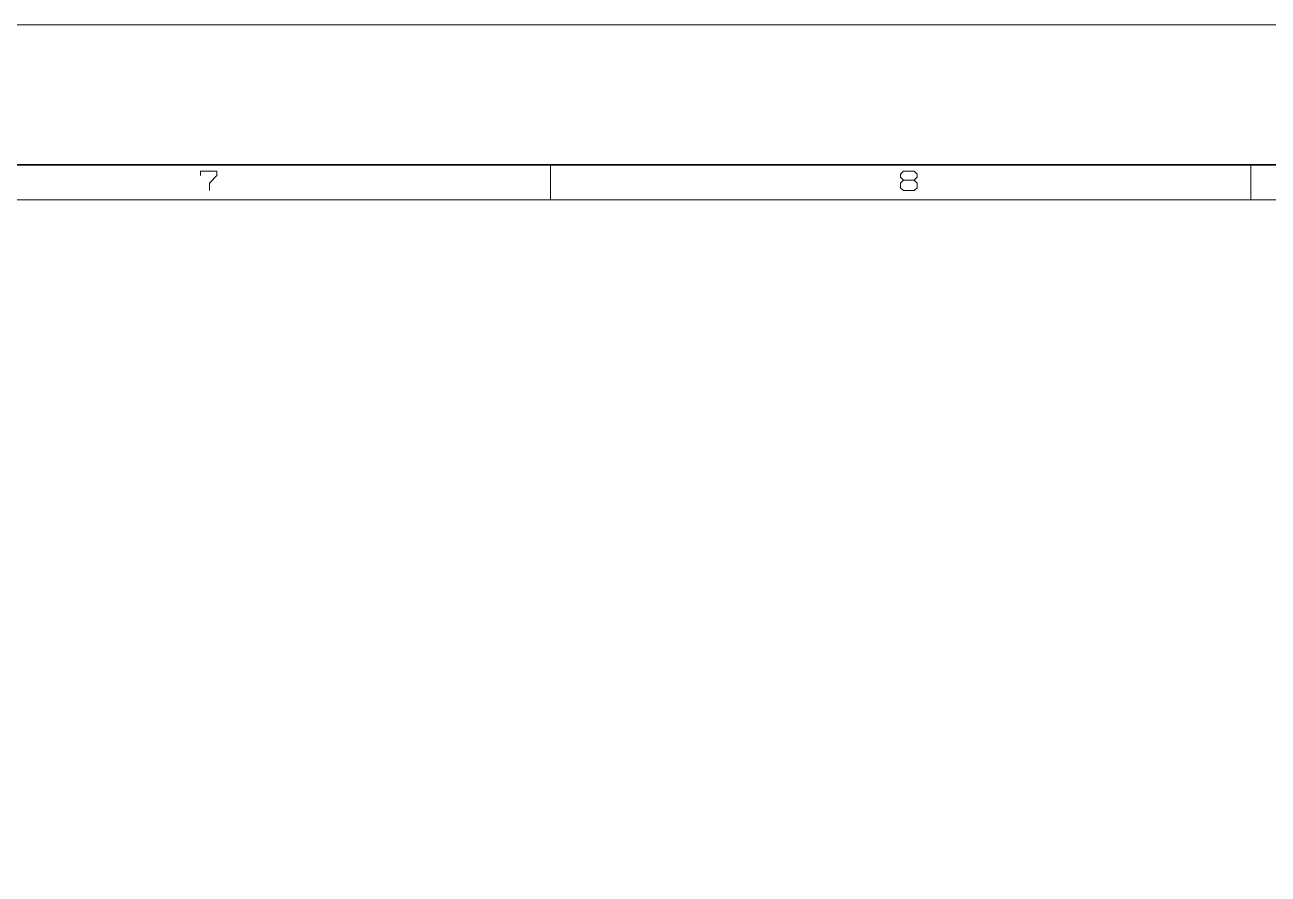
# Model space of a CAD drawing. Header units: millimetres. Extents: x 0 to 174, y 0 to 33.
# Drawn here: x 25.39 to 32.38, y 28.34 to 33.11 of the extents above; entities that cross this region are included whole.
import ezdxf

# ---------------------------------------------------------------- set-up
doc = ezdxf.new("R2010")
doc.units = ezdxf.units.MM
doc.layers.add('PDF2_형상', color=157, linetype='Continuous', true_color=0x405f80)

msp = doc.modelspace()

# ---------------------------------------------------------------- linework, layer by layer
at = {"layer": 'PDF2_형상', "color": 7, "lineweight": 13}
for points in [[(0, 0), (0, 33.1103), (173.6221, 33.1103), (173.6221, 0)], [(30.3318, 32.2876), (30.391, 32.2876), (30.4078, 32.2708), (30.4078, 32.2539), (30.391, 32.2371), (30.3318, 32.2371), (30.315, 32.2539), (30.315, 32.2708)], [(0.9843, 0.9843), (0.9843, 32.126), (172.6378, 32.126), (172.6378, 0.9843)]]:
    msp.add_lwpolyline(points, close=True, dxfattribs=at)
at = {"layer": 'PDF2_형상', "color": 7, "lineweight": 35}
msp.add_lwpolyline([(0.7874, 0.7874), (0.7874, 32.3228), (172.8346, 32.3228), (172.8346, 0.7874)], close=True, dxfattribs=at)
at = {"layer": 'PDF2_형상', "color": 7, "lineweight": 13}
for points in [[(28.3465, 32.126), (28.3465, 32.3228)], [(32.2835, 32.126), (32.2835, 32.3228)], [(26.3779, 32.2624), (26.3779, 32.2876), (26.4708, 32.2876), (26.4708, 32.2624), (26.4286, 32.2201), (26.4286, 32.1781)], [(30.3318, 32.2371), (30.315, 32.2201), (30.315, 32.1949), (30.3318, 32.1781), (30.391, 32.1781), (30.4078, 32.1949), (30.4078, 32.2201), (30.391, 32.2371)]]:
    msp.add_lwpolyline(points, dxfattribs=at)

doc.saveas('drawing.dxf')
